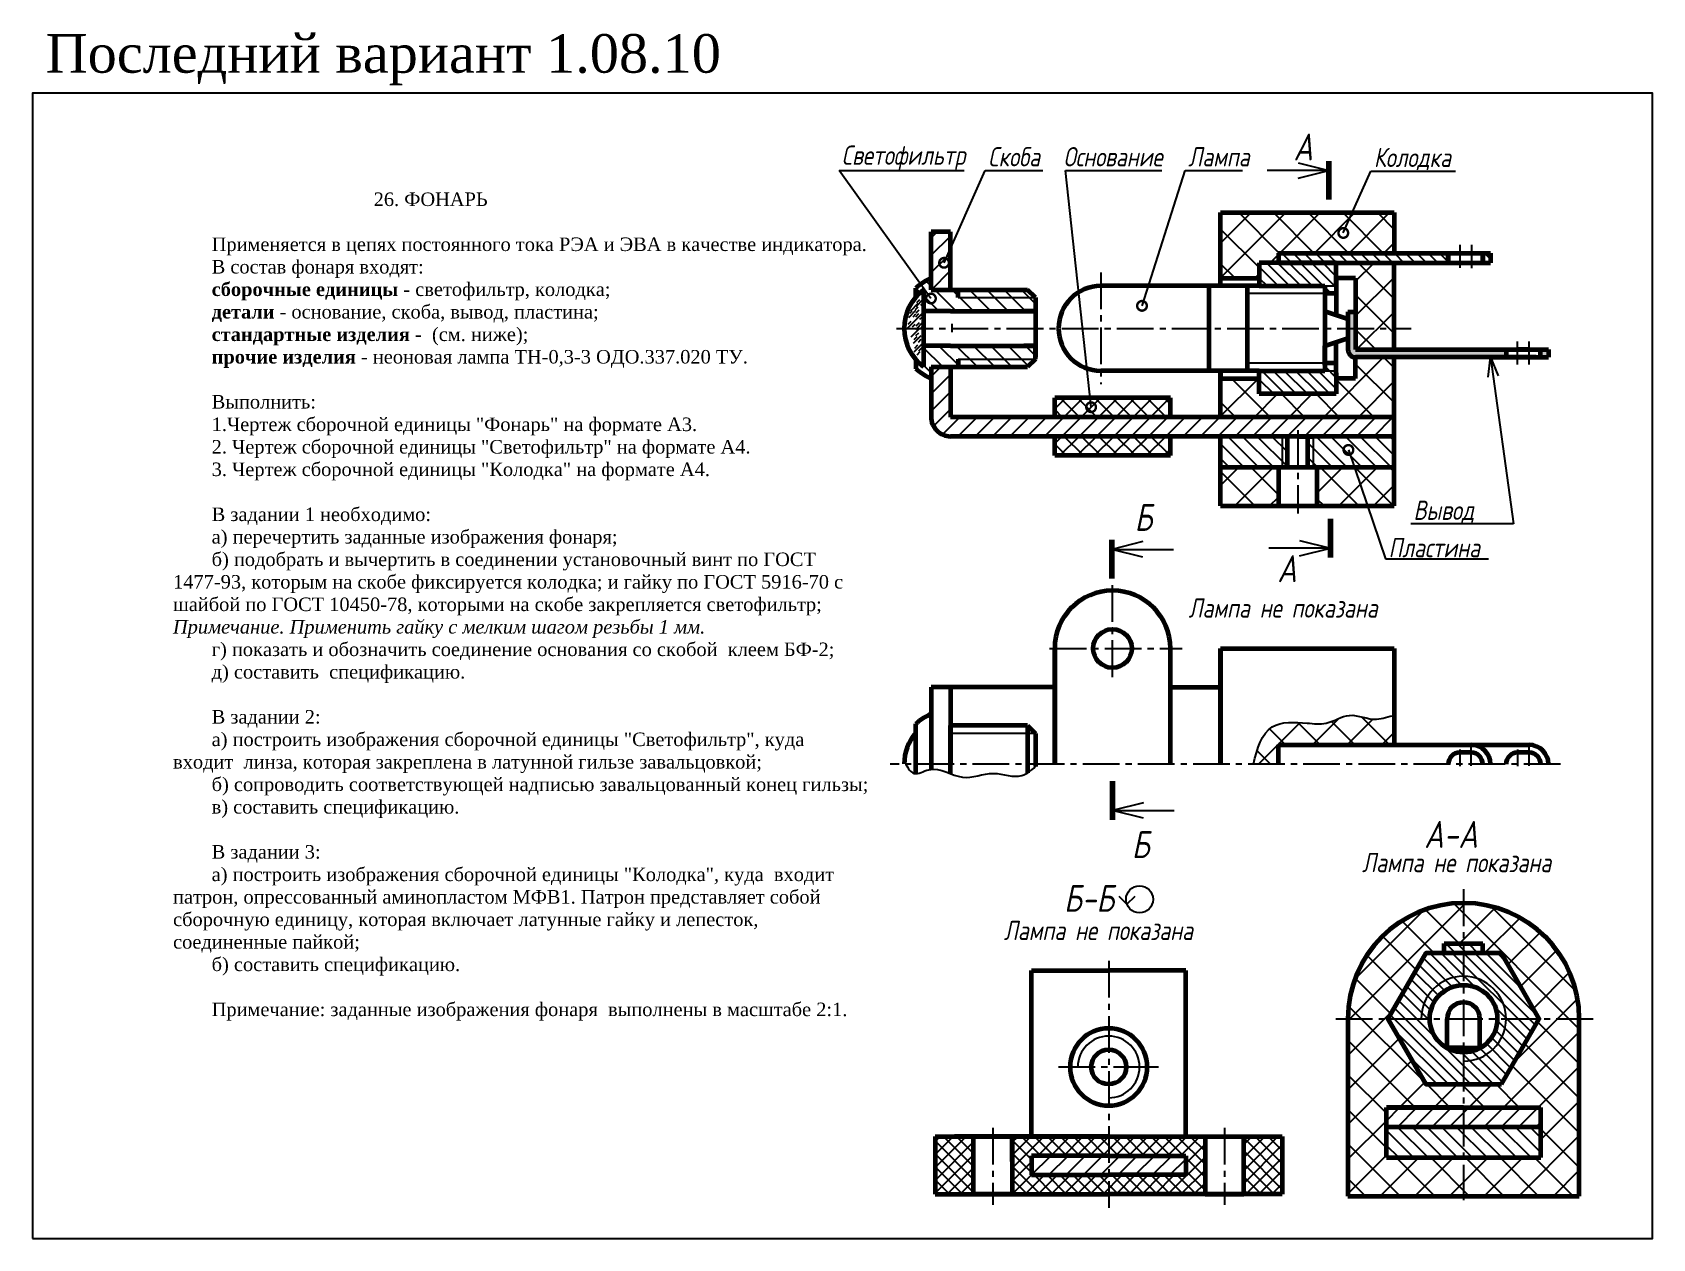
# Model space of a CAD drawing. Header units: millimetres. Extents: x 0 to 420, y 0 to 313.
import ezdxf

# ---------------------------------------------------------------- set-up
doc = ezdxf.new("R2010")
doc.units = ezdxf.units.MM
doc.header["$LTSCALE"] = 0.5
doc.linetypes.add('CENTER2', pattern=[28.575, 19.05, -3.175, 3.175, -3.175])
doc.layers.get('0').update_dxf_attribs({"linetype": 'CONTINUOUS', "lineweight": 60})
doc.styles.get("Standard").update_dxf_attribs({"font": 'ISOCPEUI.TTF', "width": 0.8})
doc.styles.add('стиль1', font='Times New Roman.ttf')
doc.dimstyles.get("Standard").update_dxf_attribs({"dimtxt": 5, "dimasz": 5, "dimexe": 2, "dimexo": 0, "dimgap": 1.5, "dimtad": 1, "dimdec": 0, "dimzin": 0, "dimtxsty": 'Standard', "dimcen": 5, "dimadec": 0, "dimazin": 0, "dimtfac": 1, "dimtdec": 0, "dimtofl": 0, "dimtmove": 0, "dimatfit": 3, "dimldrblk": 'DOTSMALL', "dimfxl": 1, "dimtolj": 1, "dimtzin": 0, "dimarcsym": 0})

# ---------------------------------------------------------------- blocks, each defined once
blk = doc.blocks.new('_DotSmall')
at = {"color": 0, "linetype": 'ByBlock', "const_width": 0.5}
blk.add_lwpolyline([(-0.0625, 0, 1), (0.0625, 0, 1)], format="xyb", close=True, dxfattribs=at)

msp = doc.modelspace()

# ---------------------------------------------------------------- hatches: boundary and pattern name
at = {"lineweight": -3}
h = msp.add_hatch(dxfattribs=at)
h.set_pattern_fill('ANSI37', scale=2, style=0)
h.set_pattern_definition([(45, (0, -5), (-4.49013, 4.49013), []), (135, (0, -5), (-4.49013, -4.49013), [])])
h.paths.add_polyline_path([(353, 266), (308, 266), (308, 249), (318, 249), (318, 253), (323, 253), (323, 255.5), (353, 255.5)])
h.paths.add_polyline_path([(353, 253), (338, 253), (338, 249), (343, 249), (343, 243.5), (343, 236), (353, 236), (353, 240.25)])
h.paths.add_polyline_path([(353, 236), (343, 236), (343, 230.5), (353, 230.5)])
h.paths.add_polyline_path([(353, 228.5), (343, 228.5), (343, 223), (338, 223), (338, 219), (318, 219), (318, 223), (308, 223), (308, 213), (353, 213)])
h.paths.add_polyline_path([(323, 200), (308, 200), (308, 190), (323, 190)])
h.paths.add_polyline_path([(353, 200), (333, 200), (333, 190), (353, 190)])
h = msp.add_hatch(dxfattribs=at)
h.set_pattern_fill('ANSI31', style=0)
h.set_pattern_definition([(45, (0, -5), (-2.245064, 2.245064), [])])
h.paths.add_polyline_path([(238, 261), (233, 261), (233, 246), (238, 246)])
h.paths.add_polyline_path([(238, 226), (233, 226), (233, 223), (233, 223), (233, 223), (233, 213.07, 0.418115), (238, 208), (353, 208), (353, 213), (238, 213)])
h = msp.add_hatch(dxfattribs=at)
h.set_pattern_fill('ANSI31', scale=0.65, angle=90, style=0)
h.set_pattern_definition([(135, (0, -5), (-1.459292, -1.459292), [])])
h.paths.add_polyline_path([(338, 253), (323, 253), (318, 253), (318, 247), (335, 247), (338, 247), (338, 248.5)])
h.paths.add_polyline_path([(338, 247), (335, 247), (335, 245), (338, 245), (338, 245.5)])
h.paths.add_polyline_path([(338, 226.5), (338, 227), (335, 227), (335, 226.5), (335, 225), (338, 225)])
h.paths.add_polyline_path([(338, 224.5), (338, 225), (335, 225), (318, 225), (318, 219), (338, 219)])
h = msp.add_hatch(dxfattribs=at)
h.set_pattern_fill('ANSI31', scale=0.65, angle=90, style=0)
h.set_pattern_definition([(135, (0.578, -4.927), (-1.459292, -1.459292), [])])
h.paths.add_polyline_path([(323, 255.5), (323, 253), (367, 253), (367, 255.5)])
h.paths.add_polyline_path([(378, 255.5), (376, 255.5), (376, 253), (378, 253)])
h = msp.add_hatch(dxfattribs=at)
h.set_pattern_fill('ANSI31', angle=90, style=0)
h.set_pattern_definition([(135, (0, -5), (-2.245064, -2.245064), [])])
h.paths.add_polyline_path([(260, 244), (240, 244), (240, 246), (233, 246), (233, 249, 0.084648), (229, 246.46), (229, 244.13, -0.054985), (231, 246), (231, 240.5), (238, 240.5), (260, 240.5)])
h.paths.add_polyline_path([(258, 246), (240, 246), (240, 244), (260, 244)], flags=17)
h.paths.add_polyline_path([(260, 228), (240, 228), (240, 226), (258, 226)], flags=17)
h.paths.add_polyline_path([(260, 231.5), (238, 231.5), (231, 231.5), (231, 226, -0.054985), (229, 227.87), (229, 225.54, 0.08465), (233, 223), (233, 226), (240, 226), (240, 228), (260, 228)])
h = msp.add_hatch(color=7, dxfattribs=at)
h.paths.add_polyline_path([(343, 240.25), (341, 240.25), (341, 236), (343, 236)])
h.paths.add_polyline_path([(343, 236), (341, 236), (341, 230.5, 0.414214), (343, 228.5), (382, 228.5), (382, 230.5), (343, 230.5)])
h.paths.add_polyline_path([(393, 230.5), (390.85, 230.5), (390.85, 228.5), (393, 228.5)])
h = msp.add_hatch(dxfattribs=at)
h.set_pattern_fill('ANSI37', style=0)
h.set_pattern_definition([(45, (0, -5), (-2.245064, 2.245064), []), (135, (0, -5), (-2.245064, -2.245064), [])])
h.paths.add_polyline_path([(295, 218), (265, 218), (265, 213), (295, 213)])
h.paths.add_polyline_path([(295, 208), (265, 208), (265, 203), (295, 203)])
h = msp.add_hatch(dxfattribs=at)
h.set_pattern_fill('ANSI31', scale=0.85, angle=90, style=0)
h.set_pattern_definition([(135, (0, -5), (-1.908304, -1.908304), [])])
h.paths.add_polyline_path([(324, 208), (318.62, 208), (308, 208), (308, 200), (324, 200)])
h.paths.add_polyline_path([(353, 208), (332, 208), (332, 200), (334.25, 200), (353, 200)])
h.paths.add_polyline_path([(330.67, 208), (330.67, 200), (332, 200), (332, 208)])
h.paths.add_polyline_path([(325.33, 200), (325.33, 208), (324, 208), (324, 200)])
h = msp.add_hatch(dxfattribs=at)
h.set_pattern_fill('ANSI37', scale=2, angle=90, style=0)
h.set_pattern_definition([(135, (0.578, -5.691), (-4.49013, -4.49013), []), (225, (0.578, -5.691), (4.49013, -4.49013), [])])
edge = h.paths.add_edge_path()
edge.add_spline(control_points=[(353, 135.63), (351.46, 135.44), (347.68, 133.69), (341.55, 137.02), (335.91, 133.04), (329.18, 133.88), (319.54, 134.25), (317.55, 127.03), (316.51, 123.03)], knot_values=[0.332585, 0.332585, 0.332585, 0.332585, 5.011488, 12.082556, 18.407111, 23.407111, 32.462496, 43.310252, 43.310252, 43.310252, 43.310252], degree=3, periodic=0)
edge.add_line((316.5, 123), (323, 123))
edge.add_line((323, 123), (323, 128.01))
edge.add_line((323, 128.01), (353, 128.01))
edge.add_line((353, 128.01), (353, 135.63))
h = msp.add_hatch(dxfattribs=at)
h.set_pattern_fill('ANSI37', scale=2, style=0)
h.set_pattern_definition([(45, (-124, -184), (-4.49013, 4.49013), []), (135, (-124, -184), (-4.49013, -4.49013), [])])
h.paths.add_polyline_path([(371, 87), (371, 76.5), (376, 76.5), (376, 74), (380.81, 74), (390.63, 57), (401, 57, 0.414214)])
h.paths.add_polyline_path([(361.19, 74), (366, 74), (366, 76.5), (371, 76.5), (371, 87, 0.414214), (341, 57), (351.37, 57)])
h.paths.add_polyline_path([(351.37, 57), (341, 57), (341, 11), (371, 11), (371, 21), (351, 21), (351, 34), (371, 34), (371, 40), (361.19, 40)])
h.paths.add_polyline_path([(401, 57), (390.63, 57), (380.81, 40), (371, 40), (371, 34), (391, 34), (391, 21), (371, 21), (371, 11), (401, 11)])
h = msp.add_hatch(dxfattribs=at)
h.set_pattern_fill('ANSI31', scale=0.65, angle=90, style=0)
h.set_pattern_definition([(135, (9.994, 0.952), (-1.459292, -1.459292), [])])
h.paths.add_polyline_path([(371, 74), (371, 76.5), (366, 76.5), (366, 74)])
h.paths.add_polyline_path([(376, 74), (376, 76.5), (371, 76.5), (371, 74)])
h = msp.add_hatch(dxfattribs=at)
h.set_pattern_fill('ANSI31', scale=0.65, angle=90, style=0)
h.set_pattern_definition([(135, (-124, -184), (-1.4592916, -1.4592916), [])])
h.paths.add_polyline_path([(390.63, 57), (382, 57, -0.414214), (371, 46), (371, 40), (380.81, 40)])
h.paths.add_polyline_path([(380.81, 74), (371, 74), (371, 68, -0.414214), (382, 57), (390.63, 57)])
h.paths.add_polyline_path([(371, 68), (371, 74), (361.19, 74), (351.37, 57), (360, 57, -0.414214)])
h.paths.add_polyline_path([(362.25, 57), (351.37, 57), (361.19, 40), (371, 40), (371, 48.25, -0.414214)])
h.paths.add_polyline_path([(371, 65.75), (371, 68, 0.414214), (360, 57), (362.25, 57, -0.414214)], flags=17)
h.paths.add_polyline_path([(371, 68), (371, 65.75, -0.414214), (379.75, 57), (382, 57, 0.414214)])
h.paths.add_polyline_path([(382, 57), (379.75, 57, -0.414214), (371, 48.25), (371, 46, 0.414214)])
h = msp.add_hatch(dxfattribs=at)
h.set_pattern_fill('ANSI31', style=0)
h.set_pattern_definition([(45, (-124, -184), (-2.245064, 2.245064), [])])
h.paths.add_polyline_path([(371, 34), (351, 34), (351, 29), (371, 29)])
h.paths.add_polyline_path([(391, 34), (371, 34), (371, 29), (391, 29)])
h = msp.add_hatch(dxfattribs=at)
h.set_pattern_fill('ANSI37', scale=0.75, style=0)
h.paths.add_polyline_path([(244, 26.5), (239, 26.5), (234, 26.5), (234, 11.5), (244, 11.5)])
h.paths.add_polyline_path([(279, 26.5), (254, 26.5), (254, 11.5), (279, 11.5), (279, 16.5), (259, 16.5), (259, 21.5), (279, 21.5)])
h.paths.add_polyline_path([(304, 26.5), (279, 26.5), (279, 21.5), (299, 21.5), (299, 16.5), (279, 16.5), (279, 11.5), (304, 11.5)])
h.paths.add_polyline_path([(324, 26.5), (314, 26.5), (314, 11.5), (324, 11.5)])
h = msp.add_hatch(dxfattribs=at)
h.set_pattern_fill('ANSI31', scale=0.85, angle=90, style=0)
h.set_pattern_definition([(135, (-124, -184), (-1.908304, -1.908304), [])])
h.paths.add_polyline_path([(371, 29), (351, 29), (351, 21), (371, 21)])
h.paths.add_polyline_path([(391, 29), (371, 29), (371, 21), (391, 21)])
h = msp.add_hatch(dxfattribs=at)
h.set_pattern_fill('ANSI31', style=0)
h.paths.add_polyline_path([(299, 21.5), (279, 21.5), (279, 16.5), (299, 16.5)])
h.paths.add_polyline_path([(279, 21.5), (259, 21.5), (259, 16.5), (279, 16.5)])

# ---------------------------------------------------------------- linework, layer by layer
at = {"color": 7, "lineweight": -3}
for p, q in [((328.09, 278.95), (336.09, 276.95)), ((336.09, 276.95), (320.09, 276.95)), ((328.09, 274.95), (336.09, 276.95)), ((240, 244), (260, 244)), ((335, 245), (315, 245)), ((335, 247), (338, 247)), ((228.95, 240.61), (227.08, 238.7)), ((227.94, 240.42), (227.36, 239.81)), ((229.54, 242.48), (227.59, 240.5)), ((228.96, 239.66), (228.22, 238.92)), ((230.7, 239.97), (228.75, 237.98)), ((229.55, 241.53), (228.81, 240.79)), ((229.69, 239.78), (228.89, 238.94)), ((230.89, 243.54), (229, 241.62)), ((229.83, 240.74), (229.04, 239.9)), ((229.94, 243.42), (229.14, 242.58)), ((230.86, 239.98), (230.12, 239.24)), ((230.89, 242.58), (230.22, 241.92)), ((228.75, 237.98), (226.8, 236)), ((227.74, 237.8), (226.94, 236.96)), ((229.68, 235.73), (227.73, 233.75)), ((228.76, 237.03), (228.02, 236.29)), ((230.85, 237.58), (228.9, 235.6)), ((229.84, 237.4), (229.04, 236.56)), ((230.71, 239.02), (229.97, 238.28)), ((230.86, 236.63), (230.12, 235.89)), ((238.45, 235.02), (238.45, 237.17)), ((230.31, 234.03), (228.36, 232.04)), ((229.3, 233.84), (228.51, 233)), ((230.46, 231.79), (228.51, 229.8)), ((229.45, 231.6), (228.65, 230.76)), ((229.69, 234.78), (228.95, 234.04)), ((230.33, 233.08), (229.59, 232.34)), ((230.03, 229.9), (229.24, 229.06)), ((230.47, 230.84), (229.73, 230.1)), ((240, 228), (260, 228)), ((335, 227), (315, 227)), ((335, 225), (338, 225)), ((324, 208), (324, 200)), ((332, 208), (332, 200)), ((287.84, 180.7), (279.84, 178.7)), ((328.48, 181.03), (336.48, 179.03)), ((279.84, 178.7), (295.84, 178.7)), ((287.84, 176.7), (279.84, 178.7)), ((336.48, 179.03), (320.48, 179.03)), ((336.48, 179.03), (328.48, 179.03)), ((328.48, 177.03), (336.48, 179.03)), ((260, 131), (238, 131)), ((370, 126.77), (370, 122.51)), ((385, 126.77), (385, 122.51)), ((281.61, 88.82), (283.73, 86.7)), ((283.73, 86.7), (285.85, 88.82)), ((282.36, 44.5), (291.93, 44.5))]:
    msp.add_line(p, q, dxfattribs=at)
at = {"color": 7, "lineweight": 100}
for p, q in [((336.11, 279.37), (336.11, 269.37)), ((336.49, 176.6), (336.49, 186.6))]:
    msp.add_line(p, q, dxfattribs=at)
at = {"color": 7, "lineweight": 60}
for p, q in [((308, 247), (308, 266)), ((308, 266), (353, 266)), ((353, 266), (353, 255.5)), ((238, 261), (233, 261)), ((233, 246), (233, 261)), ((238, 246), (238, 261)), ((338, 253), (318, 253)), ((318, 253), (318, 247)), ((323, 255.5), (323, 253)), ((323, 255.5), (378, 255.5)), ((323, 253), (378, 253)), ((338, 247.5), (338, 253)), ((353, 230.5), (353, 253)), ((367, 255.5), (367, 253)), ((367, 253), (367, 255.5)), ((376, 255.5), (376, 253)), ((376, 253), (376, 255.5)), ((378, 255.5), (378, 253)), ((378, 255), (378, 253)), ((308, 249), (318, 249)), ((343, 249), (338, 249)), ((338, 248.5), (338, 245.5)), ((343, 249), (343, 243.5)), ((229, 244.13), (229, 246.46)), ((231, 246), (231, 226)), ((233, 246), (258, 246)), ((240, 244), (240, 246)), ((260, 244), (258, 246)), ((260, 244), (260, 240.5)), ((308, 247), (277, 247)), ((305, 247), (305, 225)), ((318, 247), (308, 247)), ((315, 225), (315, 247)), ((318, 247), (335, 247)), ((335, 247), (335, 240.5)), ((335, 245.5), (335, 226.5)), ((335, 245.5), (335, 240.5)), ((338, 245), (335, 245)), ((338, 245.5), (338, 239.5)), ((238, 240.5), (231, 240.5)), ((238, 240.5), (260, 240.5)), ((260, 240.5), (257, 240.5)), ((260, 243.5), (260, 228.5)), ((335, 240.5), (341, 238.5)), ((341, 240.25), (343, 240.25)), ((341, 240.25), (341, 230.5)), ((343, 243.5), (343, 230.5)), ((353, 236), (353, 240.25)), ((238, 231.5), (231, 231.5)), ((238, 231.5), (260, 231.5)), ((260, 231.5), (257, 231.5)), ((260, 228), (260, 231.5)), ((335, 231.5), (341, 233.5)), ((335, 226.5), (335, 231.5)), ((335, 226.5), (335, 231.5)), ((338, 226.5), (338, 232.5)), ((229, 227.87), (229, 225.54)), ((240, 228), (240, 226)), ((260, 228), (258, 226)), ((338, 227), (335, 227)), ((343, 230.5), (390.85, 230.5)), ((343, 228.5), (343, 228.5)), ((389.8, 228.5), (343, 228.5)), ((343, 223), (343, 228.5)), ((353, 190), (353, 228.5)), ((378, 230.5), (381, 230.5)), ((378, 228.5), (393, 228.5)), ((381.85, 228.5), (384.85, 228.5)), ((382, 230.5), (382, 228.5)), ((384.85, 230.5), (387.85, 230.5)), ((387.85, 230.5), (384.85, 230.5)), ((390.85, 230.5), (393, 230.5)), ((390.85, 230.5), (390.85, 228.5)), ((393, 230.5), (393, 228.5)), ((233, 226), (233, 213.07)), ((233, 226), (258, 226)), ((238, 226), (238, 213)), ((308, 225), (277, 225)), ((308, 213), (308, 225)), ((318, 225), (308, 225)), ((308, 224.5), (308, 222.5)), ((308, 223), (318, 223)), ((318, 219), (318, 225)), ((318, 225), (335, 225)), ((335, 226.5), (335, 225)), ((338, 223.5), (338, 226.5)), ((338, 224.5), (338, 219)), ((338, 224.5), (338, 223.5)), ((343, 223), (338, 223)), ((338, 219), (318, 219)), ((295, 218), (265, 218)), ((265, 213), (265, 218)), ((295, 213), (295, 218)), ((353, 213), (238, 213)), ((353, 208), (238, 208)), ((265, 203), (265, 208)), ((295, 203), (295, 208)), ((308, 190), (308, 208)), ((328, 208), (318.62, 208)), ((328, 208), (324.25, 208)), ((325.33, 200), (325.33, 208)), ((328, 208), (331.75, 208)), ((330.67, 200), (330.67, 208)), ((295, 203), (265, 203)), ((308, 200), (353, 200)), ((323, 200), (323, 190)), ((324.25, 200), (329.25, 200)), ((324.25, 200), (325.5, 200)), ((331.75, 200), (334.25, 200)), ((333, 200), (333, 190)), ((308, 190), (353, 190)), ((265, 123), (265, 153)), ((265, 153), (265, 123)), ((295, 123), (295, 153.23)), ((308, 153), (308, 123)), ((308, 123), (308, 153)), ((308, 153), (353, 153)), ((353, 153), (353, 128)), ((233, 143), (233, 121.68)), ((265, 143), (233, 143)), ((238, 143), (238, 123.36)), ((295, 143), (308, 143)), ((308, 123), (308, 140.5)), ((229, 120.54), (229, 133.46)), ((258, 133), (238, 133)), ((238, 123), (238, 133)), ((238, 120.56), (238, 132.86)), ((238, 132.86), (238, 130.86)), ((258, 133), (258, 120.75)), ((258, 133), (260, 131)), ((260, 131), (260, 122.4)), ((323, 123), (323, 128)), ((323, 128), (388, 128)), ((373, 126.01), (369.85, 126.01)), ((388, 126.01), (384.85, 126.01)), ((238, 123.36), (238, 123.36)), ((366, 74), (366, 76.5)), ((366, 76.5), (376, 76.5)), ((376, 74), (376, 76.5)), ((259, 27), (259, 69.5)), ((259, 69.5), (279, 69.5)), ((299, 69.5), (279, 69.5)), ((299, 27), (299, 69.5)), ((341, 57.5), (341, 13.5)), ((341, 57), (341, 11)), ((366.75, 49.5), (366.75, 56.98)), ((375.25, 49.5), (375.25, 56.98)), ((401, 11), (401, 57.5)), ((371, 49.5), (366.75, 49.5)), ((371, 49.5), (375.25, 49.5)), ((371, 34), (351, 34)), ((351, 21), (351, 34)), ((351, 34), (391, 34)), ((391, 21), (391, 34)), ((234, 26.5), (234, 11.5)), ((234, 26.5), (259, 26.5)), ((234, 26.5), (249, 26.5)), ((249, 26.5), (239, 26.5)), ((239, 26.5), (244, 26.5)), ((244, 11.5), (244, 26.5)), ((249, 26.5), (266, 26.5)), ((279, 26.5), (249, 26.5)), ((254, 19.97), (254, 26.5)), ((254, 26.5), (254, 11.5)), ((259, 26.5), (279, 26.5)), ((279, 26.5), (309, 26.5)), ((304, 26.5), (304, 11.5)), ((309, 26.5), (324, 26.5)), ((314, 11.5), (314, 26.5)), ((324, 26.5), (324, 11.5)), ((351, 29), (391, 29)), ((351, 29), (391, 29)), ((259, 21.5), (259, 16.5)), ((279, 21.5), (259, 21.5)), ((279, 21.5), (299, 21.5)), ((299, 21.5), (299, 16.5)), ((351, 21), (391, 21)), ((371, 21), (391, 21)), ((254, 19.61), (254, 11.5)), ((259, 16.5), (279, 16.5)), ((299, 16.5), (279, 16.5)), ((234, 11.5), (279, 11.5)), ((254, 11.5), (244, 11.5)), ((249, 11.5), (254, 11.5)), ((324, 11.5), (279, 11.5)), ((304, 11.5), (314, 11.5)), ((341, 11), (401, 11))]:
    msp.add_line(p, q, dxfattribs=at)
at = {"color": 7, "linetype": 'CENTER2', "lineweight": -3}
for p, q in [((370.15, 251.66), (370.15, 257.62)), ((373.15, 251.62), (373.15, 257.62)), ((277, 250.5), (277, 221.5)), ((223.97, 236), (357.42, 236)), ((385, 226.66), (385, 232.62)), ((388, 226.62), (388, 232.62)), ((328, 209.62), (328, 188)), ((280, 145.59), (280, 170.02)), ((263.7, 153), (298.01, 153)), ((373, 122.61), (373, 128.55)), ((388, 122.61), (388, 128.55)), ((396.11, 123), (222.32, 123)), ((371, 90.57), (371, 9.96)), ((279, 72), (279, 8)), ((337.88, 57), (405.38, 57)), ((265.97, 44.5), (282.36, 44.5)), ((249, 28.72), (249, 8.75)), ((309, 28.72), (309, 8.75))]:
    msp.add_line(p, q, dxfattribs=at)
at = {"lineweight": 100}
for p, q in [((279.82, 181.13), (279.82, 171.13)), ((279.98, 108.6), (279.98, 118.6))]:
    msp.add_line(p, q, dxfattribs=at)
at = {"lineweight": -3}
for p, q in [((288, 113.02), (280, 111.02)), ((280, 111.02), (296, 111.02)), ((288, 109.02), (280, 111.02))]:
    msp.add_line(p, q, dxfattribs=at)
at = {"color": 7, "lineweight": -3}
msp.add_lwpolyline([(0, 0), (420, 0), (420, 297), (0, 297)], close=True, dxfattribs=at)
at = {"color": 7, "lineweight": 60}
msp.add_lwpolyline([(380.81, 40), (390.63, 57), (380.81, 74), (361.19, 74), (351.37, 57), (361.19, 40)], close=True, dxfattribs=at)
for centre, radius in [((280, 153), 5), ((371, 57), 8.75), ((279, 44.5), 4.5)]:
    msp.add_circle(centre, radius, dxfattribs=at)
at = {"color": 7, "lineweight": -3}
msp.add_circle((287, 87.95), 3.5, dxfattribs=at)
at = {"color": 7, "lineweight": 60}
for centre, radius, start, end in [((238.45, 236), 14.1, 112.7605, 132.1143), ((238.45, 236), 12.47, 126.7058, 233.2942), ((277, 236), 11, 90, 270), ((343, 230.5), 2, 180, 270), ((238.45, 236), 14.1, 227.8857, 247.24), ((238, 213), 5, 179.2378, 270), ((280, 153), 15, 0, 180), ((238.45, 123), 14.1, 112.7605, 132.1143), ((238.45, 123), 12.47, 139.2948, 180.0074), ((373, 123), 5, 0, 90), ((388, 123), 5, 0, 90), ((370, 123), 3, 90, 180), ((373, 123), 3, 0, 90), ((385, 123), 3, 90, 180), ((388, 123), 3, 0, 90), ((371, 57), 30, 0, 180), ((371, 57), 4.25, 0, 180), ((279, 44.5), 10, 90, 270), ((279, 44.5), 10, 270, 90)]:
    msp.add_arc(centre, radius, start, end, dxfattribs=at)
at = {"color": 7, "lineweight": -3}
for centre, radius in [((371, 57), 11), ((279, 44.5), 8)]:
    msp.add_arc(centre, radius, 270, 180, dxfattribs=at)
msp.add_open_spline([(316.51, 123.03), (317.55, 127.03), (319.54, 134.25), (329.18, 133.88), (335.91, 133.04), (341.55, 137.02), (347.73, 133.66), (351.55, 135.48), (353.14, 135.64)], degree=3, knots=[0.332585, 0.332585, 0.332585, 0.332585, 11.18034, 20.235725, 25.235725, 31.56028, 38.631348, 43.450256, 43.450256, 43.450256, 43.450256], dxfattribs=at)
msp.add_spline([(226.42, 122.92), (228.55, 120.61), (232.4, 121.57), (241.07, 119.64), (249.17, 120.61), (256.49, 120.03), (260.54, 122.92)], degree=3, dxfattribs=at)

# ---------------------------------------------------------------- texts
at = {"color": 1, "lineweight": -3, "style": 'стиль1'}
msp.add_text('Последний вариант 1.08.10', height=10, dxfattribs=at).set_placement((3.42, 302.28))
at = {"color": 7, "lineweight": -3, "width": 0.8}
for s, height, p in [('A', 7, (326.91, 279.53)), ('Светофильтр', 5, (209.8, 278.4)), ('Скоба', 5, (247.77, 277.99)), ('Основание', 5, (267.29, 277.99)), ('Лампа', 5, (299.62, 277.99)), ('Колодка', 5, (347.76, 277.82)), ('Б', 7, (285.72, 183.5)), ('Вывод', 5, (358.02, 186.34)), ('Пластина', 5, (351.55, 176.64)), ('A', 7, (322.72, 170.19)), ('Лампа не показана', 5, (299.67, 161)), ('Б', 7, (284.99, 98.66)), ('A-A', 7, (360.81, 101.29)), ('Лампа не показана', 5, (344.67, 95)), ('Б-Б', 7, (267.41, 84.73)), ('Лампа не показана', 5, (251.81, 77.4))]:
    msp.add_text(s, height=height, dxfattribs=at).set_placement(p)
at = {"color": 7, "insert": (32.47, 277.06), "char_height": 3.5, "width": 179.529, "attachment_point": 1, "style": 'стиль1'}
msp.add_mtext('{\\fTimes New Roman|b0|i0|c204|p18;^I^I^I^I\\P^I^I^I^I}26{\\fTimes New Roman|b0|i0|c204|p18;. ФОНАРЬ\\P\\P\\pi-3.5,l3.5;^IПрименяется в цепях постоянного тока РЭА и ЭВА в качестве индикатора.\\P\\pi0,l0;^IВ состав фонаря входят:\\P^I\\fTimes New Roman|b1|i0|c204|p18;сборочные единицы\\fTimes New Roman|b0|i0|c204|p18; - светофильтр, колодка;\\P^I\\fTimes New Roman|b1|i0|c204|p18;детали\\fTimes New Roman|b0|i0|c204|p18; - основание, скоба, вывод, пластина;\\P^I\\fTimes New Roman|b1|i0|c204|p18;стандартные изделия \\fTimes New Roman|b0|i0|c204|p18;-  (см. ниже);\\P^I\\fTimes New Roman|b1|i0|c204|p18;прочие изделия \\fTimes New Roman|b0|i0|c204|p18;- неоновая лампа ТН-0,3-3 ОДО.337.020 ТУ.\\P\\P^IВыполнить:\\P^I1.Чертеж сборочной единицы "Фонарь" на формате А3.\\P^I2. Чертеж сборочной единицы "Светофильтр" на формате А4.\\P^I3. Чертеж сборочной единицы "Колодка" на формате А4.\\P\\P^IВ задании 1 необходимо:\\P^Iа) перечертить заданные изображения фонаря;\\P\\pi-4,l4;^Iб) подобрать и вычертить в соединении установочный винт по ГОСТ 1477-93, которым на скобе фиксируется колодка; и гайку по ГОСТ 5916-70 с шайбой по ГОСТ 10450-78, которыми на скобе закрепляется светофильтр;\\P   \\fTimes New Roman|b0|i1|c204|p18;Примечание. Применить гайку с мелким шагом резьбы 1 мм.\\fTimes New Roman|b0|i0|c204|p18;\\P\\pi0,l0;^Iг) показать и обозначить соединение основания со скобой  клеем БФ-2;\\P^Iд) составить  спецификацию.\\P\\P^IВ задании 2:\\P\\pi-4,l4;^Iа) построить изображения сборочной единицы "Светофильтр", куда  входит  линза, которая закреплена в латунной гильзе завальцовкой; \\P\\pi-3.5,l3.5;^Iб) сопроводить соответствующей надписью завальцованный конец гильзы;\\P\\pi0,l0;^Iв) составить спецификацию.\\P\\P^IВ задании 3:\\P\\pi-4,l4;^Iа) построить изображения сборочной единицы "Колодка", куда  входит патрон, опрессованный аминопластом МФВ1. Патрон представляет собой сборочную единицу, которая включает латунные гайку и лепесток, соединенные пайкой;\\P\\pi0,l0;^Iб) составить спецификацию.\\P^I\\P\\pi-3.5,l3.5;^IПримечание: заданные изображения фонаря  выполнены в масштабе 2:1.\\P\\pi0,l0;^I^I^I}', dxfattribs=at)

# ---------------------------------------------------------------- leaders
at = {"color": 7, "lineweight": -3}
for points, override in [([(232.92, 243.74), (209.14, 276.95), (241.52, 276.95)], {"dimgap": 1.5, "dimtad": 0}), ([(236.33, 253), (247, 276.95), (261.93, 276.95)], {"dimgap": 1.5, "dimtad": 0}), ([(274.44, 215.56), (267.8, 276.95), (292.76, 276.95)], {"dimgap": 1.5, "dimtad": 0}), ([(287.64, 241.84), (298.86, 276.95), (313.67, 276.95)], {"dimgap": 1.5, "dimtad": 0}), ([(339.82, 260.73), (346.99, 276.78), (368.91, 276.78)], {"dimgap": 1.5, "dimtad": 0}), ([(378, 228.5), (383.91, 185.3), (357.37, 185.3)], {"dimgap": 1.5, "dimtad": 0, "dimldrblk": 'Open30'}), ([(341.15, 204.48), (350.78, 176.28), (377.44, 176.28)], {"dimgap": 1.5, "dimtad": 0})]:
    msp.add_leader(points, dimstyle='Standard', override=override, dxfattribs=at)

doc.saveas('drawing.dxf')
